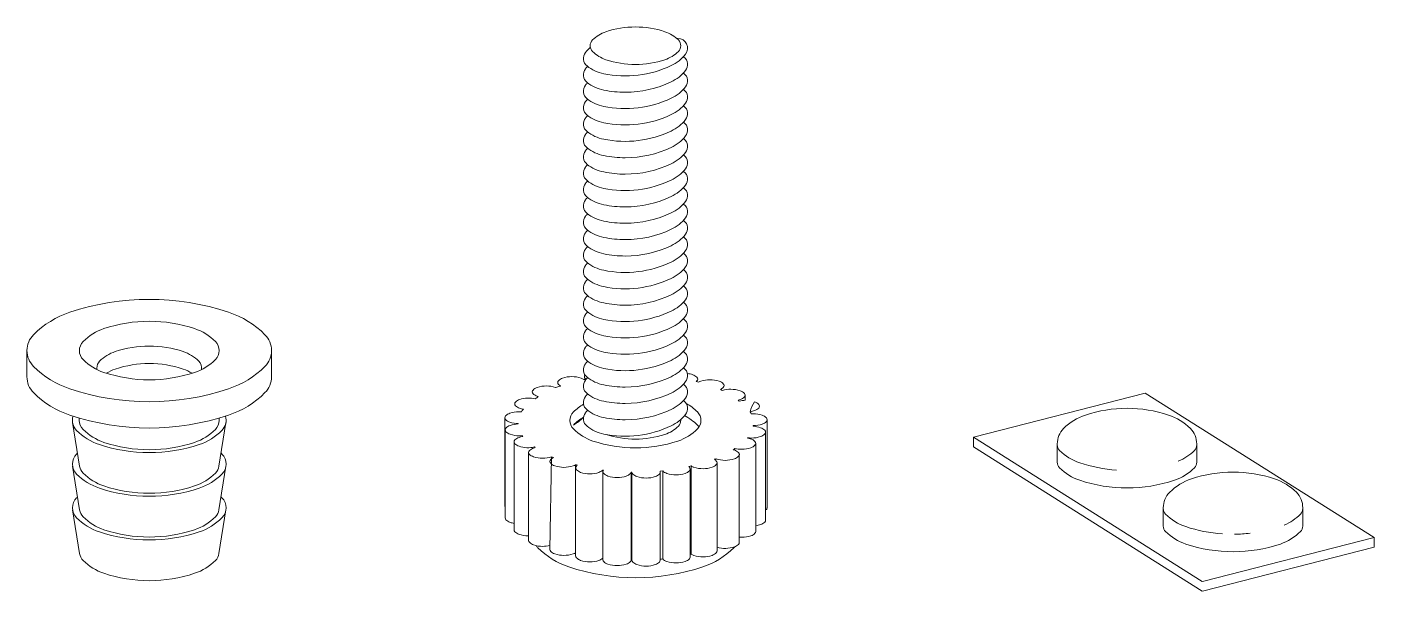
# Model space of a CAD drawing. Header units: metres. Extents: x -30.9 to 24.7, y -10.3 to 6.8.
# Drawn here: x -9.491 to -8.185, y 4.483 to 5.03 of the extents above; entities that cross this region are included whole.
import ezdxf

# ---------------------------------------------------------------- set-up
doc = ezdxf.new("R2010")
doc.units = ezdxf.units.M
doc.header["$MEASUREMENT"] = 0
doc.layers.add('PDF_Working_Num_Penna__7_Num_Penna__7', color=7, linetype='Continuous', lineweight=18)

msp = doc.modelspace()

# ---------------------------------------------------------------- linework, layer by layer
at = {"layer": 'PDF_Working_Num_Penna__7_Num_Penna__7', "color": 7, "linetype": 'Continuous', "lineweight": 18, "flags": 128}
for points in [[(-8.8594, 5.0175, 0.115668), (-8.8724, 5.0255, 0.162455), (-8.9296, 5.0255, 0.11647), (-8.9426, 5.0175, 0.413532), (-8.9426, 5.0064, 0.116056), (-8.9296, 4.9984, 0.162095), (-8.8724, 4.9984, 0.116379), (-8.8594, 5.0064, 0.413855)], [(-9.2602, 4.7317, 0.116699), (-9.2955, 4.7535, 0.162326), (-9.4494, 4.7535, 0.116613), (-9.4846, 4.7317, 0.414323), (-9.4846, 4.701, 0.116565), (-9.4494, 4.6792, 0.162306), (-9.2955, 4.6792, 0.11648), (-9.2602, 4.701, 0.414381)], [(-9.3083, 4.7251, 0.116303), (-9.3284, 4.7376, 0.162304), (-9.4164, 4.7376, 0.116402), (-9.4365, 4.7251, 0.414666), (-9.4365, 4.7075, 0.116303), (-9.4164, 4.6951, 0.162312), (-9.3284, 4.6951, 0.116402), (-9.3083, 4.7075, 0.414175)], [(-8.7898, 4.657, 0.039253), (-8.7856, 4.6581, 0.118644), (-8.7815, 4.6606, 0.414616), (-8.7815, 4.6641, 0.118261), (-8.7856, 4.6666, 0.080319)], [(-8.9514, 4.6516, 0.063257), (-8.9611, 4.6441, 0.052522)], [(-8.9823, 4.6132, 0.004503), (-8.9806, 4.6125, 0.07828), (-8.9832, 4.6106, 0.412951), (-8.9832, 4.607, 0.115797), (-8.9792, 4.6045, 0.161657), (-8.9614, 4.6045, 0.067208), (-8.9591, 4.6056), (-8.9591, 4.5202, -0.063995), (-8.9614, 4.5191, -0.161329), (-8.9792, 4.5191, -0.117312), (-8.9832, 4.5216, -0.197721), (-8.984, 4.5234)], [(-8.9591, 4.6056, 0.00514), (-8.9573, 4.6051, 0.033609), (-8.9582, 4.6043, 0.414114), (-8.9582, 4.6007, 0.115378), (-8.9542, 4.5982, 0.161616), (-8.9364, 4.5982, 0.104428), (-8.9327, 4.6004), (-8.9327, 4.515, -0.105321), (-8.9364, 4.5128, -0.161115), (-8.9542, 4.5128, -0.115378), (-8.9582, 4.5153, -0.198855), (-8.959, 4.5171)], [(-8.9327, 4.6004, 0.015299), (-8.9321, 4.6003, 0.360961), (-8.9318, 4.5972, 0.116923), (-8.9277, 4.5946, 0.161155), (-8.9099, 4.5946, 0.117198), (-8.9059, 4.5971, 0.133989), (-8.9052, 4.5982), (-8.9052, 4.5128, -0.131033), (-8.9059, 4.5117, -0.114885), (-8.91, 4.5092, -0.161155), (-8.9277, 4.5092, -0.116051), (-8.9318, 4.5117, -0.197822), (-8.9325, 4.5135)]]:
    msp.add_lwpolyline(points, format="xyb", close=True, dxfattribs=at)
for points in [[(-8.9447, 5.0104, 0.045853), (-8.9495, 5.0054, 0.41481), (-8.9479, 4.9923, 0.116282), (-8.9318, 4.9848, 0.162264), (-8.8663, 4.9927, 0.116564), (-8.8524, 5.0038, 0.625498), (-8.8598, 5.0189, 0.025573), (-8.8608, 5.0189)], [(-8.9474, 4.9919, 0.018178), (-8.9495, 4.9895, 0.414808), (-8.9479, 4.9764, 0.116528), (-8.9318, 4.9689, 0.050145), (-8.911, 4.9668, 0.110854), (-8.8663, 4.9769, 0.116318), (-8.8524, 4.9879, 0.415157), (-8.854, 5.001)], [(-8.9474, 4.976, 0.020921), (-8.9495, 4.9736, 0.415081), (-8.9479, 4.9605, 0.116266), (-8.9318, 4.953, 0.162217), (-8.8664, 4.961, 0.116121), (-8.8524, 4.9721, 0.415382), (-8.854, 4.9851, 0.01613), (-8.8545, 4.9855)], [(-8.9474, 4.9601, 0.019118), (-8.9495, 4.9577, 0.414627), (-8.9479, 4.9446, 0.116069), (-8.9318, 4.9372, 0.162295), (-8.8663, 4.9451, 0.116343), (-8.8524, 4.9562, 0.415163), (-8.854, 4.9692, -0.001408), (-8.8545, 4.9696)], [(-8.9474, 4.9442, 0.020035), (-8.9495, 4.9418, 0.414942), (-8.9479, 4.9287, 0.116757), (-8.9318, 4.9213, 0.162344), (-8.8663, 4.9292, 0.116121), (-8.8524, 4.9403, 0.415203), (-8.854, 4.9534)], [(-8.9474, 4.9284, 0.019041), (-8.9495, 4.9259, 0.415397), (-8.9479, 4.9129, 0.116724), (-8.9318, 4.9054, 0.050145), (-8.911, 4.9033, 0.110848), (-8.8663, 4.9133, 0.116564), (-8.8524, 4.9244, 0.415335), (-8.854, 4.9375)], [(-8.9474, 4.9125, 0.018223), (-8.9495, 4.9101, 0.413725), (-8.9479, 4.8969, 0.116528), (-8.9318, 4.8895, 0.049934), (-8.911, 4.8874, 0.110854), (-8.8663, 4.8974, 0.116367), (-8.8524, 4.9085, 0.41444), (-8.854, 4.9216)], [(-8.9474, 4.8966, 0.019092), (-8.9495, 4.8942, 0.414489), (-8.9479, 4.8811, 0.116953), (-8.9318, 4.8736, 0.162313), (-8.8663, 4.8816, 0.116318), (-8.8524, 4.8927, 0.415657), (-8.854, 4.9057, 0.010396), (-8.8545, 4.9061)], [(-8.9474, 4.8807, 0.019092), (-8.9495, 4.8783, 0.414624), (-8.9479, 4.8652, 0.116266), (-8.9318, 4.8577, 0.050147), (-8.911, 4.8556, 0.110947), (-8.8663, 4.8657, 0.116343), (-8.8524, 4.8768, 0.414757), (-8.854, 4.8898, 0.010396), (-8.8545, 4.8902)], [(-8.9474, 4.8648, 0.019143), (-8.9495, 4.8624, 0.41463), (-8.9479, 4.8493, 0.116299), (-8.9318, 4.8419, 0.050145), (-8.911, 4.8398, 0.110854), (-8.8663, 4.8498, 0.116343), (-8.8524, 4.8609, 0.414889), (-8.854, 4.8739)], [(-8.9474, 4.849, 0.019041), (-8.9495, 4.8465, 0.415079), (-8.9479, 4.8335, 0.116495), (-8.9318, 4.826, 0.050147), (-8.911, 4.8239, 0.11095), (-8.8663, 4.8339, 0.116343), (-8.8524, 4.845, 0.415473), (-8.854, 4.8581, 0.016377), (-8.8545, 4.8585)], [(-8.9474, 4.8331, 0.018178), (-8.9495, 4.8306, 0.414948), (-8.9479, 4.8176, 0.116495), (-8.9318, 4.8101, 0.050145), (-8.911, 4.808, 0.110854), (-8.8663, 4.818, 0.116564), (-8.8524, 4.8291, 0.414885), (-8.854, 4.8422, 0.010396), (-8.8545, 4.8426)], [(-8.9474, 4.8172, 0.019092), (-8.9495, 4.8148, 0.414352), (-8.9479, 4.8016, 0.116757), (-8.9318, 4.7942, 0.162416), (-8.8663, 4.8021, 0.116343), (-8.8524, 4.8132, 0.415159), (-8.854, 4.8263)], [(-8.9474, 4.8013, 0.019092), (-8.9495, 4.7989, 0.414764), (-8.9479, 4.7858, 0.116495), (-8.9318, 4.7783, 0.162271), (-8.8663, 4.7863, 0.116318), (-8.8524, 4.7974, 0.415524), (-8.854, 4.8104, 0.010396), (-8.8545, 4.8108)], [(-8.9474, 4.7854, 0.018223), (-8.9495, 4.783, 0.414493), (-8.9479, 4.7699, 0.116757), (-8.9318, 4.7625, 0.049932), (-8.911, 4.7603, 0.110851), (-8.8663, 4.7704, 0.116343), (-8.8524, 4.7815, 0.414894), (-8.854, 4.7945, 0.010396), (-8.8545, 4.7949)], [(-8.9474, 4.7695, 0.020007), (-8.9495, 4.7671, 0.415079), (-8.9479, 4.7541, 0.116724), (-8.9318, 4.7466, 0.16224), (-8.8664, 4.7545, 0.116145), (-8.8524, 4.7656, 0.414884), (-8.854, 4.7787)], [(-8.9474, 4.7537, 0.017263), (-8.9495, 4.7512, 0.414623), (-8.9479, 4.7381, 0.116936), (-8.9318, 4.7307, 0.162271), (-8.8663, 4.7386, 0.116343), (-8.8524, 4.7497, 0.415019), (-8.854, 4.7628, 0.010396), (-8.8545, 4.7632)], [(-8.9474, 4.7378, 0.017284), (-8.9495, 4.7354, 0.41431), (-8.9479, 4.7223, 0.11674), (-8.9318, 4.7148, 0.162367), (-8.8663, 4.7227, 0.116145), (-8.8524, 4.7338, 0.41457), (-8.854, 4.7469)], [(-8.9474, 4.7219, 0.019118), (-8.9495, 4.7195, 0.414486), (-8.9479, 4.7064, 0.116528), (-8.9318, 4.6989, 0.162264), (-8.8663, 4.7068, 0.116318), (-8.8524, 4.718, 0.415794), (-8.854, 4.731, 0.010396), (-8.8545, 4.7314)], [(-9.2538, 4.7163), (-9.2538, 4.6909, -0.198818), (-9.2602, 4.6755, -0.11648), (-9.2955, 4.6537, -0.16221), (-9.4494, 4.6537, -0.116464), (-9.4846, 4.6755, -0.198569), (-9.491, 4.6909), (-9.491, 4.7163)], [(-9.3217, 4.6979, 0.24232), (-9.3243, 4.706, 0.116328), (-9.3394, 4.7153, 0.16232), (-9.4054, 4.7153, 0.116229), (-9.4205, 4.706, 0.199529), (-9.4232, 4.6994, 0.038231), (-9.4231, 4.6979)], [(-8.9474, 4.706, 0.018201), (-8.9495, 4.7036, 0.414494), (-8.9479, 4.6905, 0.116282), (-8.9318, 4.683, 0.050145), (-8.911, 4.6809, 0.110851), (-8.8663, 4.691, 0.116564), (-8.8524, 4.7021, 0.415071), (-8.854, 4.7151, 0.010396), (-8.8545, 4.7155)], [(-9.3309, 4.6943, 0.061248), (-9.3394, 4.6984, 0.16232), (-9.4054, 4.6984, 0.061506), (-9.4139, 4.6943)], [(-8.9498, 4.6926, 0.410103), (-8.9498, 4.6891, 0.012768), (-8.9492, 4.6886, 0.001929), (-8.951, 4.6882, 0.07758), (-8.9537, 4.6896, 0.161389), (-8.9716, 4.6896, 0.116784), (-8.9756, 4.6871, 0.411685), (-8.9756, 4.6835, 0.057622), (-8.9736, 4.682)], [(-8.9474, 4.6901, 0.020952), (-8.9495, 4.6877, 0.414496), (-8.9479, 4.6746, 0.116299), (-8.9318, 4.6672, 0.050145), (-8.911, 4.6651, 0.11095), (-8.8663, 4.6751, 0.116343), (-8.8524, 4.6862, 0.414886), (-8.854, 4.6993, -0.001318), (-8.8545, 4.6997)], [(-8.7947, 4.6731), (-8.7945, 4.6681, 0.052331), (-8.8004, 4.6674), (-8.8014, 4.6682, 0.018942), (-8.7995, 4.6688, 0.116784), (-8.7954, 4.6713, 0.413613), (-8.7954, 4.6748, 0.115682), (-8.7995, 4.6773, 0.080828), (-8.8084, 4.6788, 0.075342), (-8.8166, 4.6776, 0.011237), (-8.8187, 4.6785, 0.087216), (-8.8158, 4.6806, 0.413945), (-8.8158, 4.6841, 0.117048), (-8.8199, 4.6866, 0.160325), (-8.8376, 4.6866, 0.05673), (-8.8398, 4.6856, -0.001842), (-8.8421, 4.6862, 0.028529), (-8.8414, 4.6868, 0.411019), (-8.8414, 4.6904, 0.115834), (-8.8455, 4.6929, 0.048639), (-8.8507, 4.6941)], [(-8.9785, 4.6806, 0.161155), (-8.9963, 4.6806, 0.117074), (-9.0003, 4.678, 0.412189), (-9.0003, 4.6745, 0.116126), (-8.9962, 4.672, 0.008922), (-8.9952, 4.6716, 0.010777), (-8.9981, 4.6696, 0.136727), (-9.0132, 4.6689, 0.117768), (-9.0173, 4.6664, 0.414114), (-9.0173, 4.6628, 0.11754), (-9.0133, 4.6603, 0.034416), (-9.0097, 4.6594, 0.037478), (-9.0116, 4.6568, 0.024302), (-9.014, 4.6569, 0.080266), (-9.0228, 4.6555, 0.11712), (-9.0269, 4.653, 0.41512), (-9.0269, 4.6494, 0.115378), (-9.0228, 4.6469, 0.074373), (-9.0146, 4.6455, -0.01313), (-9.0146, 4.6451, 0.070892), (-9.0225, 4.6437, 0.115758), (-9.0266, 4.6412, 0.414113), (-9.0266, 4.6376, 0.116024), (-9.0225, 4.6351, 0.079835), (-9.0136, 4.6337, 0.023906), (-9.0108, 4.6338), (-9.0108, 4.6329)], [(-8.9474, 4.6743, 0.019979), (-8.9495, 4.6718, 0.415127), (-8.9479, 4.6588, 0.116724), (-8.9318, 4.6513, 0.050147), (-8.911, 4.6492, 0.110947), (-8.8663, 4.6592, 0.116343), (-8.8524, 4.6703, 0.415336), (-8.854, 4.6834, 0.010396), (-8.8545, 4.6838)], [(-8.9513, 4.6643, 0.063375), (-8.9611, 4.6568, 0.413987), (-8.9611, 4.6403, 0.11646), (-8.9422, 4.6286, 0.162141), (-8.8598, 4.6286, 0.11646), (-8.8409, 4.6403, 0.414149), (-8.8409, 4.6568, 0.071594), (-8.8518, 4.665)], [(-8.9474, 4.6584, 0.017263), (-8.9495, 4.6559, 0.414623), (-8.9479, 4.6429, 0.11674), (-8.9318, 4.6354, 0.162367), (-8.8663, 4.6433, 0.116145), (-8.8524, 4.6544, 0.414843), (-8.854, 4.6675, 0.010449), (-8.8545, 4.6679)], [(-9.4463, 4.6528, 0.281085), (-9.4429, 4.6389, 0.116555), (-9.4208, 4.6252, 0.16237), (-9.324, 4.6252, 0.116465), (-9.3019, 4.6389, 0.281003), (-9.2985, 4.6527)], [(-9.3046, 4.6509), (-9.3046, 4.6486, -0.198761), (-9.3083, 4.6398, -0.116402), (-9.3284, 4.6273, -0.162277), (-9.4164, 4.6273, -0.116303), (-9.4365, 4.6398, -0.198941), (-9.4402, 4.6486), (-9.4402, 4.6509)], [(-9.0273, 4.5645, -0.135342), (-9.0276, 4.5658), (-9.0276, 4.6512)], [(-8.8393, 4.6422, 0.055015), (-8.8409, 4.6441, 0.080602), (-8.8535, 4.6532)], [(-8.7756, 4.6355, 0.412854), (-8.7756, 4.639, 0.114089), (-8.7797, 4.6415, 0.066528), (-8.7868, 4.6429), (-8.7868, 4.6436, 0.078978), (-8.7781, 4.645, 0.117768), (-8.774, 4.6475, 0.41529), (-8.774, 4.651, 0.115002), (-8.7781, 4.6536, 0.080899), (-8.7869, 4.655, 0.017737), (-8.7887, 4.6549, 0.024786), (-8.7898, 4.657)], [(-8.359, 4.6026, 0.198978), (-8.3568, 4.608), (-8.3568, 4.6249, 0.032004), (-8.3568, 4.6258, 0.198685), (-8.363, 4.6407, 0.116627), (-8.3841, 4.6538, 0.080607), (-8.4244, 4.6603, 0.080642), (-8.4647, 4.6538, 0.116603), (-8.4859, 4.6407, 0.198791), (-8.492, 4.6258, 0.0183), (-8.492, 4.6243)], [(-9.4468, 4.6464), (-9.44, 4.6043, 0.157891), (-9.4365, 4.5974, 0.116142), (-9.4164, 4.585, 0.162413), (-9.3285, 4.585, 0.116241), (-9.3083, 4.5974, 0.157891), (-9.3048, 4.6043), (-9.298, 4.6464)], [(-9.0187, 4.5487, -0.035234), (-9.0225, 4.5497, -0.116895), (-9.0266, 4.5522, -0.199174), (-9.0273, 4.554), (-9.0273, 4.6394)], [(-8.9295, 4.635, 0.161962), (-8.8725, 4.635, 0.115996), (-8.8594, 4.643, 0.198945), (-8.8571, 4.6487, 0.019077), (-8.8571, 4.6494)], [(-8.7843, 4.5464, 0.041598), (-8.7797, 4.5475, 0.116705), (-8.7756, 4.55, 0.197024), (-8.7749, 4.5518), (-8.7749, 4.6372)], [(-9.0108, 4.6338, 0.016794), (-9.0102, 4.6331, 0.032706), (-9.0139, 4.6321, 0.116064), (-9.018, 4.6296, 0.415792), (-9.018, 4.626, 0.116479), (-9.0139, 4.6235, 0.136325), (-8.9988, 4.6228), (-8.9982, 4.6223, 0.017205), (-8.9998, 4.6218, 0.116356), (-9.0038, 4.6193, 0.410268), (-9.0039, 4.6158, 0.115181), (-8.9998, 4.6133, 0.158586), (-8.9823, 4.6132), (-8.9823, 4.6114)], [(-9.0046, 4.5367, -0.010272), (-9.005, 4.5367, -0.080802), (-9.0139, 4.5381, -0.116479), (-9.018, 4.5406, -0.198287), (-9.0187, 4.5424), (-9.0187, 4.6278)], [(-8.8045, 4.6196), (-8.8045, 4.6214, 0.058974), (-8.798, 4.6206, 0.080811), (-8.7891, 4.622, 0.115987), (-8.7851, 4.6246, 0.410768), (-8.7851, 4.6281, 0.117198), (-8.7891, 4.6306, 0.032102), (-8.7922, 4.6315), (-8.7922, 4.6317, 0.029575), (-8.7886, 4.6315, 0.080195), (-8.7797, 4.6329, 0.115909), (-8.7756, 4.6355)], [(-8.8003, 4.5353, 0.021641), (-8.798, 4.5352, 0.081294), (-8.7891, 4.5366, 0.116784), (-8.7851, 4.5391, 0.198712), (-8.7843, 4.5409), (-8.7843, 4.6263)], [(-8.4347, 4.6004, -0.062411), (-8.4702, 4.6075, -0.116236), (-8.4898, 4.6195, -0.198384), (-8.492, 4.6249), (-8.492, 4.608, 0.199057), (-8.4898, 4.6026, 0.116718), (-8.4702, 4.5905, 0.080644), (-8.4244, 4.5831, 0.080664), (-8.3785, 4.5905, 0.116887), (-8.359, 4.6026)], [(-8.3747, 4.6089, 0.095169), (-8.359, 4.6195, 0.198117), (-8.3568, 4.6249)], [(-9.442, 4.6168, 0.004933), (-9.4429, 4.6159, 0.414461), (-9.4429, 4.5966, 0.116555), (-9.4208, 4.5829, 0.16237), (-9.324, 4.5829, 0.116465), (-9.3019, 4.5966, 0.414461), (-9.3019, 4.6159)], [(-8.984, 4.5273, -0.061492), (-8.9909, 4.5264, -0.079816), (-8.9998, 4.5278, -0.1159), (-9.0038, 4.5304, -0.197251), (-9.0046, 4.5321), (-9.0046, 4.6176)], [(-8.847, 4.6044, 0.06875), (-8.8444, 4.6031, 0.161985), (-8.8266, 4.6032, 0.117768), (-8.8226, 4.6057, 0.414617), (-8.8226, 4.6092, 0.06604), (-8.8247, 4.6109, 0.012986), (-8.8232, 4.6114), (-8.8232, 4.6098)], [(-8.8229, 4.6113, 0.162774), (-8.8051, 4.6113, 0.115834), (-8.801, 4.6138, 0.414616), (-8.801, 4.6174, 0.116895), (-8.8051, 4.6199, 0.007704), (-8.8062, 4.6202, 0.00614), (-8.8045, 4.6213)], [(-8.8218, 4.5256, 0.152656), (-8.8051, 4.5259, 0.116556), (-8.801, 4.5284, 0.197401), (-8.8003, 4.5302), (-8.8003, 4.6156)], [(-9.4468, 4.6041), (-9.44, 4.5619, 0.157953), (-9.4365, 4.5551, 0.116303), (-9.4164, 4.5426, 0.162312), (-9.3285, 4.5426, 0.116402), (-9.3083, 4.5551, 0.157953), (-9.3048, 4.5619), (-9.298, 4.6041)], [(-8.877, 4.514, 0.003589), (-8.8746, 4.5142), (-8.8746, 4.5996), (-8.8772, 4.5994, -0.302732), (-8.8778, 4.5966, -0.115682), (-8.8818, 4.5941, -0.161603), (-8.8996, 4.5941, -0.115502), (-8.9036, 4.5966, -0.179177), (-8.9044, 4.5982), (-8.9044, 4.5128, 0.180782), (-8.9036, 4.5112, 0.114778), (-8.8996, 4.5087, 0.160773), (-8.8818, 4.5087, 0.115606), (-8.8778, 4.5112, 0.197401), (-8.877, 4.513), (-8.877, 4.5984)], [(-8.8746, 4.5996, 0.113166), (-8.8705, 4.5972, 0.160827), (-8.8528, 4.5972, 0.116325), (-8.8487, 4.5997, 0.412189), (-8.8487, 4.6032, 0.023866), (-8.8494, 4.6039), (-8.847, 4.6044), (-8.847, 4.519, 0.068869), (-8.8444, 4.5177, 0.161483), (-8.8266, 4.5177, 0.116175), (-8.8226, 4.5202, 0.199174), (-8.8218, 4.522), (-8.8218, 4.6074)], [(-8.8746, 4.5142, 0.114779), (-8.8705, 4.5118, 0.161483), (-8.8528, 4.5118, 0.117198), (-8.8487, 4.5143, 0.197914), (-8.848, 4.516), (-8.848, 4.6015)], [(-8.3319, 4.5386, -0.062652), (-8.3674, 4.5456, -0.116476), (-8.387, 4.5577, -0.198978), (-8.3892, 4.5631), (-8.3892, 4.5461, 0.198682), (-8.387, 4.5408, 0.11646), (-8.3674, 4.5287, 0.080552), (-8.3216, 4.5212, 0.080562), (-8.2757, 4.5287, 0.116434), (-8.2562, 4.5408, 0.198761), (-8.254, 4.5461), (-8.254, 4.5631, 0.030867), (-8.254, 4.5639, 0.198685), (-8.2602, 4.5789, 0.116701), (-8.2813, 4.5919, 0.080702), (-8.3216, 4.5985, 0.080731), (-8.3619, 4.5919, 0.116393), (-8.383, 4.5789, 0.198941), (-8.3892, 4.5639, 0.018724), (-8.3892, 4.5625)], [(-9.442, 4.5744, 0.004933), (-9.4429, 4.5735, 0.41483), (-9.4429, 4.5542, 0.116715), (-9.4208, 4.5405, 0.162278), (-9.324, 4.5405, 0.116625), (-9.3019, 4.5542, 0.41483), (-9.3019, 4.5735, 0.005032), (-9.3028, 4.5744)], [(-9.298, 4.5617), (-9.3048, 4.5195, -0.158266), (-9.3083, 4.5127, -0.116402), (-9.3284, 4.5003, -0.162312), (-9.4164, 4.5003, -0.116303), (-9.4365, 4.5127, -0.158266), (-9.44, 4.5195), (-9.4468, 4.5617)], [(-8.2719, 4.5471, 0.095543), (-8.2562, 4.5577, 0.198868), (-8.254, 4.5631)], [(-8.9974, 4.5272, 0.041128), (-8.9956, 4.525, 0.116416), (-8.9657, 4.5066, 0.162348), (-8.8356, 4.5066, 0.116549), (-8.8057, 4.525, 0.019136), (-8.8048, 4.526)]]:
    msp.add_lwpolyline(points, format="xyb", dxfattribs=at)
for points in [[(-8.5734, 4.6324), (-8.4069, 4.6749), (-8.1849, 4.5349)], [(-8.7733, 4.5639), (-8.7733, 4.6493)], [(-8.5734, 4.6324), (-8.3514, 4.4924)], [(-8.5734, 4.6324), (-8.5734, 4.623), (-8.3514, 4.4831)], [(-8.1849, 4.5349), (-8.3513, 4.4924)], [(-8.1849, 4.5349), (-8.1849, 4.5256), (-8.3513, 4.4831)]]:
    msp.add_lwpolyline(points, dxfattribs=at)
at = {"layer": 'PDF_Working_Num_Penna__7_Num_Penna__7', "color": 7, "linetype": 'Continuous', "lineweight": 18}
for centre, radius, start, end in [((-8.9427, 4.5868), 0.1001, 108.6093, 110.7233), ((-8.7979, 4.6448), 0.0112, 350.4231, 353.7626), ((-8.3789, 4.6258), 0.0221, 353.0653, 359.9905), ((-8.904, 4.6396), 0.0413, 268.2099, 269.4031), ((-8.7802, 4.5681), 0.00857, 307.965, 315.9238), ((-8.2762, 4.564), 0.0222, 352.9537, 359.8616), ((-8.3216, 4.6857), 0.1475, 270.5366, 276.4678)]:
    msp.add_arc(centre, radius, start, end, dxfattribs=at)
for points in [[(-8.854, 5.001), (-8.8538, 5.001), (-8.8547, 5.0014), (-8.8545, 5.0014)], [(-8.854, 4.9534), (-8.8538, 4.9534), (-8.8547, 4.9538), (-8.8545, 4.9538)], [(-8.854, 4.9375), (-8.8538, 4.9375), (-8.8547, 4.9379), (-8.8545, 4.9379)], [(-8.854, 4.9216), (-8.8538, 4.9216), (-8.8547, 4.922), (-8.8545, 4.922)], [(-8.854, 4.874), (-8.8538, 4.874), (-8.8547, 4.8744), (-8.8545, 4.8744)], [(-8.854, 4.8263), (-8.8538, 4.8263), (-8.8547, 4.8267), (-8.8545, 4.8267)], [(-8.854, 4.7787), (-8.8538, 4.7787), (-8.8547, 4.7791), (-8.8545, 4.7791)], [(-8.854, 4.7469), (-8.8538, 4.7469), (-8.8547, 4.7473), (-8.8545, 4.7473)], [(-8.9781, 4.6804), (-8.978, 4.6804), (-8.9786, 4.6805), (-8.9785, 4.6805)], [(-8.9736, 4.682), (-8.9732, 4.682), (-8.975, 4.6817), (-8.9746, 4.6817)], [(-8.7924, 4.6315), (-8.7923, 4.6315), (-8.7923, 4.6317), (-8.7922, 4.6317)], [(-9.3019, 4.6159), (-9.3014, 4.6159), (-9.3032, 4.6168), (-9.3028, 4.6168)], [(-8.8232, 4.6114), (-8.8231, 4.6114), (-8.823, 4.6113), (-8.8228, 4.6113)], [(-8.774, 4.5621), (-8.7733, 4.5621), (-8.7739, 4.5639), (-8.7733, 4.5639)], [(-8.9591, 4.5202), (-8.9591, 4.5202), (-8.959, 4.5201), (-8.959, 4.5201)], [(-8.9327, 4.515), (-8.9326, 4.515), (-8.9326, 4.5149), (-8.9325, 4.5149)], [(-8.9052, 4.5128), (-8.905, 4.5128), (-8.9047, 4.5128), (-8.9044, 4.5128)], [(-8.848, 4.5188), (-8.8476, 4.5188), (-8.8473, 4.519), (-8.847, 4.519)]]:
    msp.add_open_spline(points, degree=3, dxfattribs=at)

doc.saveas('drawing.dxf')
